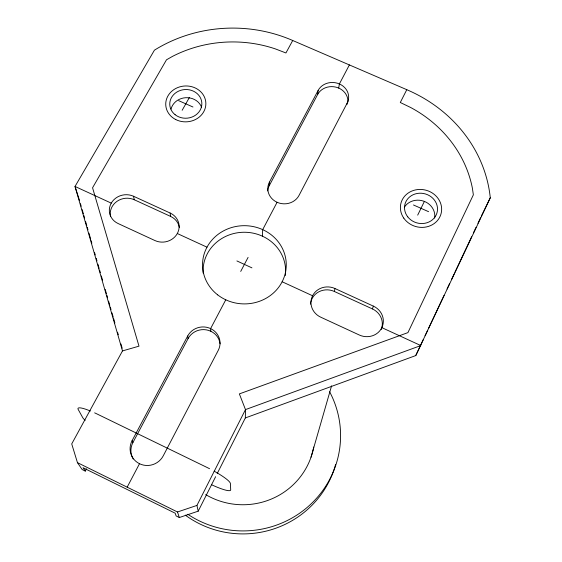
<?xml version="1.0" encoding="UTF-8"?>
<svg xmlns="http://www.w3.org/2000/svg" width="562" height="562" viewBox="0 0 562 562"><rect width="100%" height="100%" fill="white"/><g stroke="black" fill="none" stroke-linecap="round" stroke-linejoin="round"><path stroke-width="0.84" d="M245.341 417.945L245.482 409.607L239.363 393.899L407.928 332.62L473.359 194.838L472.382 188.151A123.809 113.32 9 0 0 410.632 107.49L400.292 102.495L406.79 89.681L407.436 89.976A140.352 128.473 9 0 1 490.275 197.803L415.768 355.57L245.341 417.945L217.22 473.555M262.391 236.159L262.693 229.633L277.094 202.278M267.667 190.918A16.305 14.935 3.6 0 1 269.24 185.692L269.437 182.116L318.155 90.398A16.024 14.282 5.8 0 1 339.399 83.949L349.381 64.918M269.24 185.692L317.635 94.5L318.155 90.398M338.71 88.072L339.371 83.935A16.024 14.282 5.8 0 1 347.19 103.05L346.902 104.665M310.912 301.738A16.818 15.82 10.2 0 1 334.327 291.46L334.994 288.538L373.372 306.121A17.057 16.031 14.9 0 1 381.83 327.688A17.057 16.031 14.9 0 1 359.301 335.008L320.698 317.165A16.944 15.926 10.1 0 1 312.549 295.816A16.944 15.926 10.1 0 1 334.994 288.538M311.011 457.229L331.587 385.834M381.184 329.55A16.93 15.926 15 0 0 372.43 308.924L373.372 306.121M415.768 355.57L423.214 339.729M425.076 335.767L427.682 330.224M428.427 328.644L444.064 295.38M447.043 289.044L449.649 283.501M451.511 279.539L454.117 273.996M454.862 272.408L471.609 236.771M473.471 232.808L476.077 227.266M477.939 223.311L480.545 217.761M481.29 216.18L490.275 197.803M417.685 215.141L424.324 201.526M86.506 468.834L85.284 471.097L83.007 467.71L175.175 513.19L176.131 515.951L179.327 517.525L198.21 511.16L196.932 505.428L245.482 409.607L420.826 345.567L381.851 327.639M198.21 511.16L215.632 476.688M347.19 103.05L299.033 195.407A16.417 15.026 3.6 0 1 277.115 202.292A16.417 15.026 3.6 0 1 269.437 182.116M127.167 487.163L139.502 463.72A17.647 17.099 -23.2 0 0 163.247 455.845L218.239 350.372A17.099 16.284 -5.4 0 0 210.638 328.608A17.099 16.284 -5.4 0 0 187.715 335.971L132.098 440.664A17.647 17.099 -23.2 0 0 139.531 463.734M225.769 299.799L210.61 328.594L210.827 331.264M240.705 271.425L248.088 257.389M133.201 458.999A17.513 16.979 -23.5 0 1 132.899 442.582L188.087 338.591L187.715 335.971M406.79 89.681L292.085 40.225A138.133 125.221 -0.4 0 0 154.417 50.18L75.02 186.458L122.488 350.92L71.725 443.917L77.451 462.645L82.164 469.551L85.284 471.097M292.732 40.492L285.925 52.969L275.443 48.929A121.849 110.447 -0.4 0 0 172.485 56.397L166.493 59.804L92.561 187.771L138.997 346.157L122.488 350.92M182.158 110.278L189.436 97.395M77.451 462.645L177.48 511.975L196.932 505.428M178.66 100.654L192.963 107.005M413.463 204.968L428.574 211.677M133.538 196.257L170.124 213.019A16.607 15.322 -6.7 0 1 177.283 233.574A16.607 15.322 -6.7 0 1 154.901 240.536L118.111 223.535A16.558 15.167 -9.2 0 1 111.234 203.184A16.558 15.167 -9.2 0 1 133.538 196.257L134.276 199.749L170.616 216.405A16.488 15.23 -6.7 0 1 179.355 227.455M334.327 291.46L372.43 308.924M111.262 203.135L75.02 186.458L79.488 200.36M177.304 233.525L206.999 247.182M236.897 260.937L251.924 267.856M282.145 281.759L312.577 295.76M132.098 440.664L132.899 442.582M177.48 511.975L179.327 517.525M80.457 203.725L81.188 206.24M82.157 209.598L83.366 213.799M83.857 215.478L84.581 218M85.55 221.358L86.766 225.559M87.251 227.238L87.974 229.76M88.944 233.118L90.644 238.998M91.128 240.677L91.859 243.198M94.521 252.436L95.252 254.958M96.221 258.316L96.952 260.838M97.921 264.196L99.13 268.397M99.615 270.076L100.345 272.598M101.315 275.956L102.53 280.157M105.192 289.395L106.408 293.596M106.892 295.275L107.623 297.79M108.592 301.155L109.801 305.349M110.285 307.035L111.016 309.55M111.986 312.915L113.201 317.108M113.686 318.787L114.894 322.988M117.563 332.226L118.294 334.748M120.956 343.986L122.172 348.187M170.124 213.019L170.616 216.405M317.635 94.5A15.919 14.205 5.8 0 1 335.992 87.152A15.919 14.205 5.8 0 1 347.899 102.087M110.538 216.595A16.438 15.076 -9.2 0 1 116.854 201.435A16.438 15.076 -9.2 0 1 134.276 199.749M188.087 338.591A16.979 16.179 -5.4 0 1 206.233 329.845A16.979 16.179 -5.4 0 1 220.079 343.825M203.135 273.034A41.279 38.623 0.5 0 1 245.643 232.275A41.279 38.623 0.5 0 1 285.327 275.542M171.059 109.056A15.841 14.191 -3.3 0 1 185.699 97.711A15.841 14.191 -3.3 0 1 201.575 107.265M404.429 207.118A16.361 14.914 14.1 0 1 423.888 201.224A16.361 14.914 14.1 0 1 434.63 218.028M310.512 304.183A16.818 15.82 10.2 0 1 310.73 302.546M313.715 447.036A71.936 70.173 0.5 0 1 205.657 494.588M335.612 464.437A96.011 93.784 0.5 0 1 185.27 515.129M329.599 391.735A97.683 95.301 0.5 0 1 307.688 506.973A97.683 95.301 0.5 0 1 187.785 514.272M90.398 411.005A25.655 4.046 27.9 0 0 78.223 409.522L82.754 417.671A24.925 3.822 27.9 0 0 85.185 420.327M94.641 412.852A25.655 4.046 27.9 0 1 97.612 414.257L206.479 467.184A25.88 4.166 27 0 1 209.57 468.729M214.115 471.153A25.88 4.166 27 0 1 230.406 483.594L230.694 489.79A25.149 3.934 27 0 1 211.712 484.809M217.684 294.874A41.862 39.108 0.5 0 0 285.672 271.397A41.862 39.108 0.5 0 0 229.844 228.109A41.862 39.108 0.5 0 0 217.684 294.874M175.112 114.711A16.052 14.352 -3.3 0 0 201.512 106.632A16.052 14.352 -3.3 0 0 180.781 90.299A16.052 14.352 -3.3 0 0 175.112 114.711M407.752 216.862A16.586 15.09 14 0 0 436.147 215.042A16.586 15.09 14 0 0 419.147 193.237A16.586 15.09 14 0 0 407.752 216.862M403.769 218.112A20.731 18.862 14 0 0 439.442 217.698A20.731 18.862 14 0 0 419.842 189.436A20.731 18.862 14 0 0 403.769 218.112M175.773 119.573A20.07 17.942 -3.3 0 0 205.861 103.682A20.07 17.942 -3.3 0 0 175.766 88.48A20.07 17.942 -3.3 0 0 175.773 119.573"/></g></svg>
